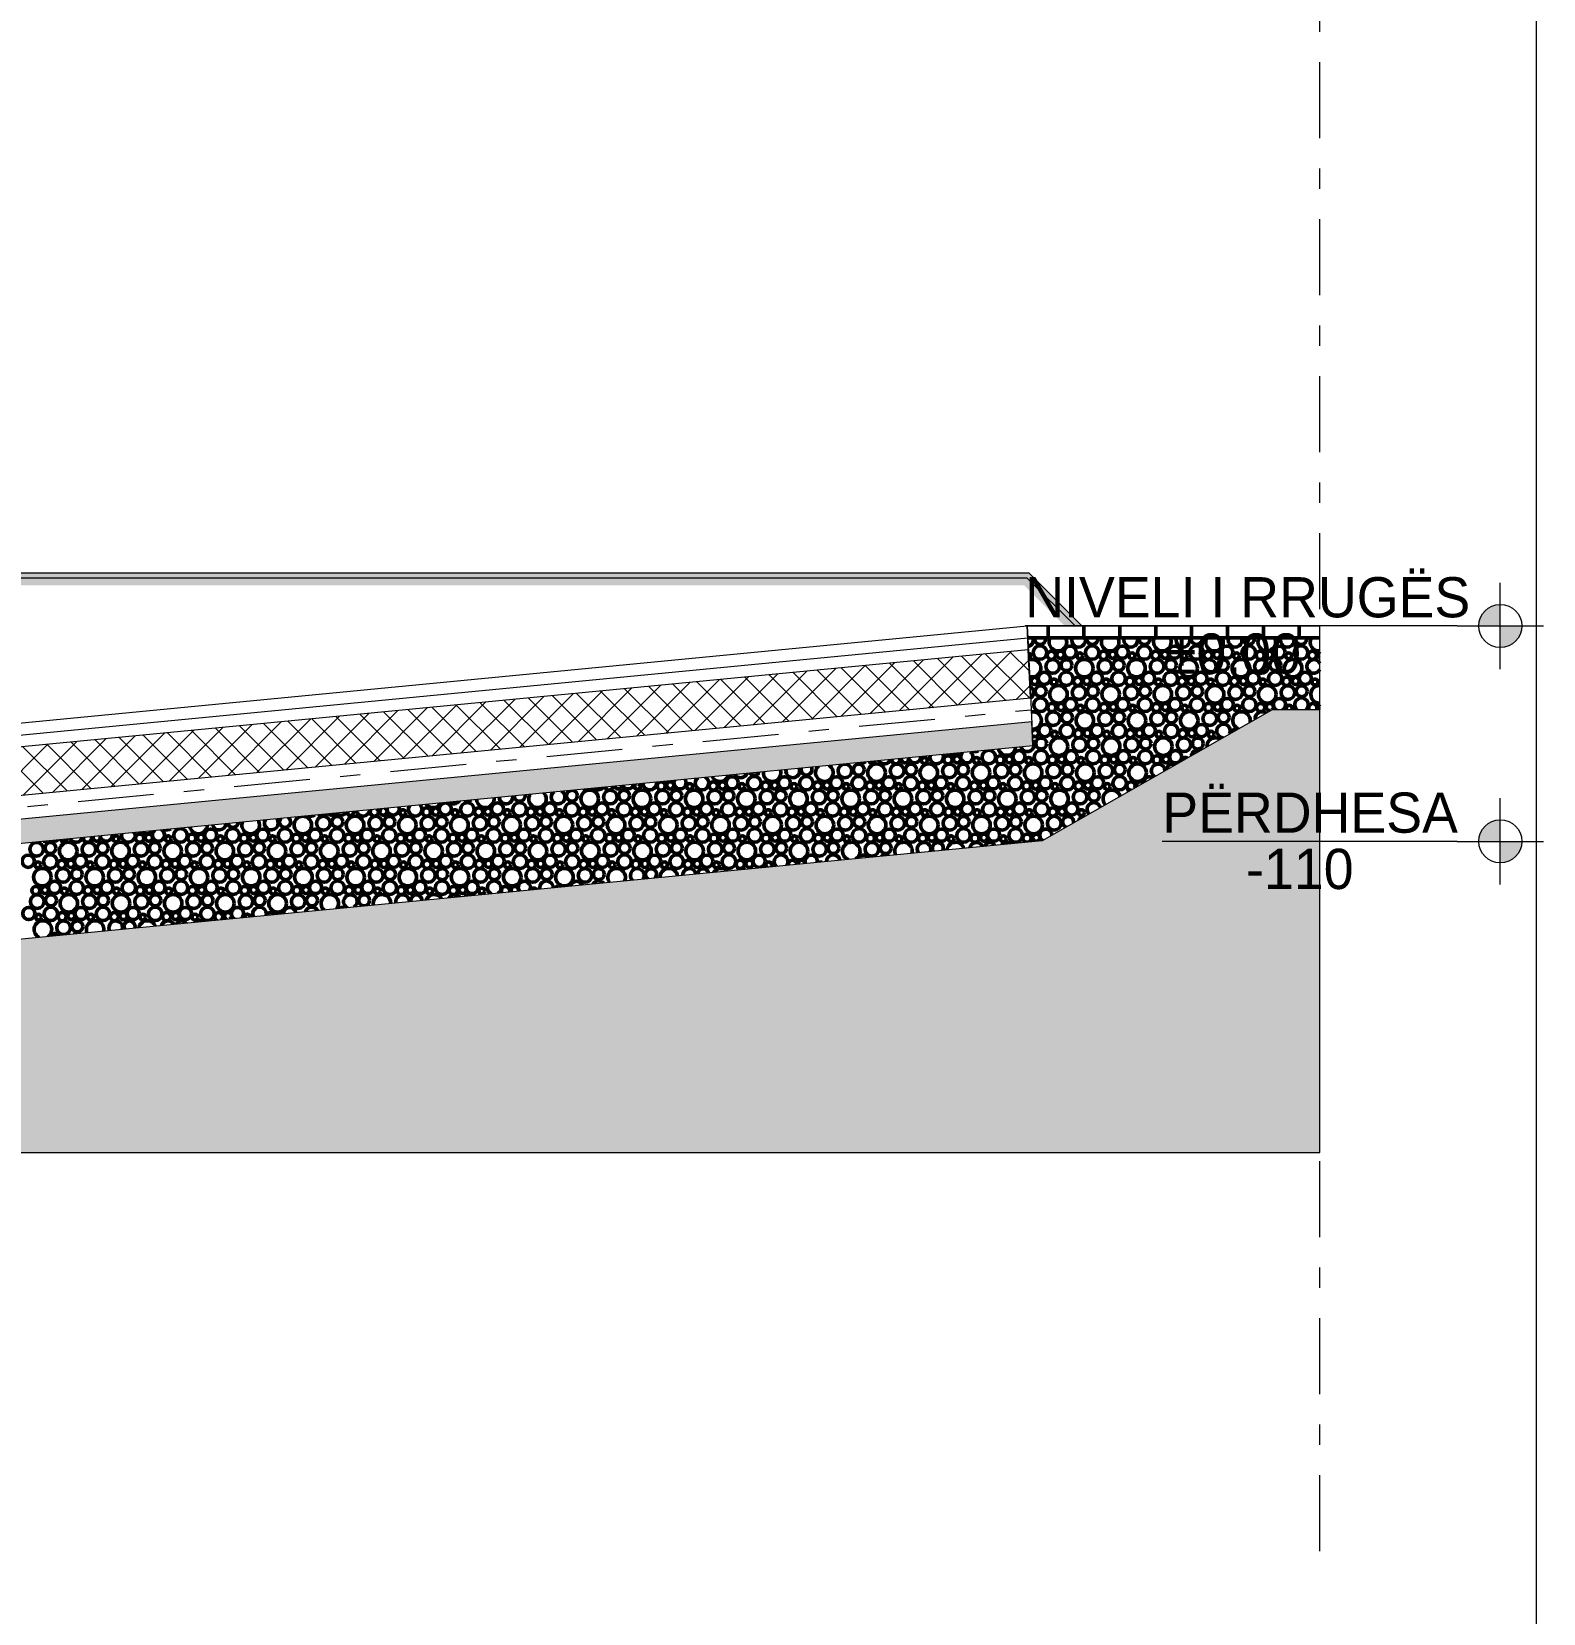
# Model space of a CAD drawing. Header units: millimetres. Extents: x 6658 to 67659, y -16872 to 26261.
# Drawn here: x 54703 to 61023, y -4126 to 2484 of the extents above; entities that cross this region are included whole.
import ezdxf

# ---------------------------------------------------------------- set-up
doc = ezdxf.new("R2010")
doc.units = ezdxf.units.MM
doc.header["$MEASUREMENT"] = 0
doc.linetypes.add('Double Dashed', pattern=[656.166644, 317.49999, -126.999993, 84.666667, -126.999993])
doc.linetypes.add('Wipeout_Contour', pattern=[1000, 0, -1000])
for name, color, linetype, lineweight, true_color in [('02. Tabela Projekti zbatues_Pen_No__61', 7, 'Continuous', 5, 0x6a6a6a), ('A - Prerjet_Pen_No__102', 7, 'Continuous', 50, 0xcccccc), ('A - Prerjet_Pen_No__108', 7, 'Continuous', 5, 0xfd8379), ('A - Prerjet_Pen_No__81', 7, 'Continuous', 5, 0x6a6a6a), ('A - Prerjet_Pen_No__82', 7, 'Continuous', 5, 0xaaaaaa)]:
    doc.layers.add(name, color=color, linetype=linetype, lineweight=lineweight, true_color=true_color)
doc.layers.add('A - Prerjet', color=7, linetype='Continuous')
for name, color, linetype, lineweight in [('A - Prerjet_Pen_No__1', 7, 'Continuous', 5), ('A - Prerjet_Pen_No__101', 252, 'Continuous', 5), ('A - Prerjet_Pen_No__6', 5, 'Continuous', 5)]:
    doc.layers.add(name, color=color, linetype=linetype, lineweight=lineweight)
doc.styles.add('GENERATED_STYLE_2', font='')
doc.styles.get('GENERATED_STYLE_2').set_extended_font_data('Century Gothic')

# ---------------------------------------------------------------- blocks, each defined once
blk = doc.blocks.new('*X2')
at = {"layer": 'A - Prerjet_Pen_No__102', "color": 254, "linetype": 'Continuous', "lineweight": 50, "true_color": 0xcccccc}
for centre, radius in [((58918.2, -111), 28.4), ((58965.7, -122.5), 17.2), ((59003.9, -120.3), 15), ((59044.4, -109.7), 25.5), ((59084.8, -125), 12.4), ((59136.5, -111), 28.4), ((59183.9, -122.5), 17.2), ((59222.2, -120.3), 15), ((59262.6, -109.7), 25.5), ((59303, -125), 12.4), ((59354.7, -111), 28.4), ((59402.1, -122.5), 17.2), ((59440.4, -120.3), 15), ((59480.8, -109.7), 25.5), ((59521.2, -125), 12.4), ((59572.9, -111), 28.4), ((59620.3, -122.5), 17.2), ((59658.6, -120.3), 15), ((59699, -109.7), 25.5), ((59739.5, -125), 12.4), ((59791.1, -111), 28.4), ((59838.6, -122.5), 17.2), ((59876.8, -120.3), 15), ((59917.3, -109.7), 25.5), ((59957.7, -125), 12.4), ((60009.4, -111), 28.4), ((60056.8, -122.5), 17.2), ((58936.4, -218.9), 25.5), ((58971.5, -168.9), 28.6), ((59028.5, -220.2), 28.4), ((59029.1, -163.6), 23), ((59103.5, -176.4), 36.7), ((59154.6, -218.9), 25.5), ((59189.7, -168.9), 28.6), ((59246.7, -220.2), 28.4), ((59247.3, -163.6), 23), ((59321.8, -176.4), 36.7), ((59372.8, -218.9), 25.5), ((59407.9, -168.9), 28.6), ((59464.9, -220.2), 28.4), ((59465.5, -163.6), 23), ((59540, -176.4), 36.7), ((59591, -218.9), 25.5), ((59626.1, -168.9), 28.6), ((59683.1, -220.2), 28.4), ((59683.7, -163.6), 23), ((59758.2, -176.4), 36.7), ((59809.3, -218.9), 25.5), ((59844.3, -168.9), 28.6), ((59901.4, -220.2), 28.4), ((59902, -163.6), 23), ((59976.4, -176.4), 36.7), ((60027.5, -218.9), 25.5), ((58895.9, -229.5), 15), ((58921.1, -272.8), 23), ((58995.5, -285.6), 36.7), ((58976.8, -234.2), 12.4), ((59081.7, -278.1), 28.6), ((59075.9, -231.7), 17.2), ((59114.2, -229.5), 15), ((59139.3, -272.8), 23), ((59213.8, -285.6), 36.7), ((59195, -234.2), 12.4), ((59299.9, -278.1), 28.6), ((59294.1, -231.7), 17.2), ((59332.4, -229.5), 15), ((59357.5, -272.8), 23), ((59432, -285.6), 36.7), ((59413.2, -234.2), 12.4), ((59518.1, -278.1), 28.6), ((59512.3, -231.7), 17.2), ((59550.6, -229.5), 15), ((59575.7, -272.8), 23), ((59650.2, -285.6), 36.7), ((59631.5, -234.2), 12.4), ((59736.3, -278.1), 28.6), ((59730.6, -231.7), 17.2), ((59768.8, -229.5), 15), ((59794, -272.8), 23), ((59868.4, -285.6), 36.7), ((59849.7, -234.2), 12.4), ((59954.6, -278.1), 28.6), ((59948.8, -231.7), 17.2), ((59987.1, -229.5), 15), ((60012.2, -272.8), 23), ((60067.9, -234.2), 12.4), ((58920.5, -329.4), 28.4), ((58967.9, -340.9), 17.2), ((59006.2, -338.7), 15), ((59046.6, -328.1), 25.5), ((59138.7, -329.4), 28.4), ((59186.1, -340.9), 17.2), ((59224.4, -338.7), 15), ((59264.8, -328.1), 25.5), ((59356.9, -329.4), 28.4), ((59404.3, -340.9), 17.2), ((59442.6, -338.7), 15), ((59483, -328.1), 25.5), ((59575.1, -329.4), 28.4), ((59622.6, -340.9), 17.2), ((59660.8, -338.7), 15), ((59701.3, -328.1), 25.5), ((59793.4, -329.4), 28.4), ((59840.8, -340.9), 17.2), ((58973.7, -387.3), 28.6), ((59031.3, -382), 23), ((59105.8, -394.8), 36.7), ((59087, -343.4), 12.4), ((59191.9, -387.3), 28.6), ((59249.5, -382), 23), ((59324, -394.8), 36.7), ((59305.2, -343.4), 12.4), ((59410.1, -387.3), 28.6), ((59467.7, -382), 23), ((59542.2, -394.8), 36.7), ((59523.5, -343.4), 12.4), ((59628.3, -387.3), 28.6), ((59686, -382), 23), ((59741.7, -343.4), 12.4), ((58938.6, -437.3), 25.5), ((58979, -452.6), 12.4), ((59030.7, -438.6), 28.4), ((59078.1, -450.1), 17.2), ((59116.4, -447.9), 15), ((59156.8, -437.3), 25.5), ((59197.2, -452.6), 12.4), ((59248.9, -438.6), 28.4), ((59296.3, -450.1), 17.2), ((59334.6, -447.9), 15), ((59375, -437.3), 25.5), ((59415.5, -452.6), 12.4), ((59467.1, -438.6), 28.4), ((59514.6, -450.1), 17.2), ((59552.8, -447.9), 15), ((59593.3, -437.3), 25.5), ((59633.7, -452.6), 12.4), ((58704.5, -547.8), 28.4), ((58830.6, -546.5), 25.5), ((58922.7, -547.8), 28.4), ((58923.3, -491.2), 23), ((58997.8, -503.9), 36.7), ((59048.8, -546.5), 25.5), ((59083.9, -496.5), 28.6), ((59140.9, -547.8), 28.4), ((59141.5, -491.2), 23), ((59216, -503.9), 36.7), ((59267, -546.5), 25.5), ((59302.1, -496.5), 28.6), ((59359.1, -547.8), 28.4), ((59359.7, -491.2), 23), ((59434.2, -503.9), 36.7), ((59485.3, -546.5), 25.5), ((59520.3, -496.5), 28.6), ((59578, -491.2), 23), ((58103, -605.7), 28.6), ((58160.6, -600.4), 23), ((58235.1, -613.1), 36.7), ((58321.2, -605.7), 28.6), ((58378.8, -600.4), 23), ((58453.3, -613.1), 36.7), ((58434.6, -561.8), 12.4), ((58539.5, -605.7), 28.6), ((58533.7, -559.3), 17.2), ((58571.9, -557.1), 15), ((58597.1, -600.4), 23), ((58671.5, -613.1), 36.7), ((58652.8, -561.8), 12.4), ((58757.7, -605.7), 28.6), ((58751.9, -559.3), 17.2), ((58790.2, -557.1), 15), ((58815.3, -600.4), 23), ((58889.8, -613.1), 36.7), ((58871, -561.8), 12.4), ((58975.9, -605.7), 28.6), ((58970.1, -559.3), 17.2), ((59008.4, -557.1), 15), ((59033.5, -600.4), 23), ((59108, -613.1), 36.7), ((59089.2, -561.8), 12.4), ((59194.1, -605.7), 28.6), ((59188.3, -559.3), 17.2), ((59226.6, -557.1), 15), ((59251.7, -600.4), 23), ((59326.2, -613.1), 36.7), ((59307.5, -561.8), 12.4), ((59406.6, -559.3), 17.2), ((59444.8, -557.1), 15), ((57334.5, -668.5), 17.2), ((57372.8, -666.3), 15), ((57453.7, -671), 12.4), ((57552.8, -668.5), 17.2), ((57591.1, -666.3), 15), ((57631.5, -655.7), 25.5), ((57671.9, -671), 12.4), ((57723.6, -657), 28.4), ((57771, -668.5), 17.2), ((57809.3, -666.3), 15), ((57849.7, -655.7), 25.5), ((57890.1, -671), 12.4), ((57941.8, -657), 28.4), ((57989.2, -668.5), 17.2), ((58027.5, -666.3), 15), ((58067.9, -655.7), 25.5), ((58108.3, -671), 12.4), ((58160, -657), 28.4), ((58207.4, -668.5), 17.2), ((58245.7, -666.3), 15), ((58286.1, -655.7), 25.5), ((58326.6, -671), 12.4), ((58378.2, -657), 28.4), ((58425.7, -668.5), 17.2), ((58463.9, -666.3), 15), ((58504.4, -655.7), 25.5), ((58544.8, -671), 12.4), ((58596.5, -657), 28.4), ((58643.9, -668.5), 17.2), ((58682.2, -666.3), 15), ((58722.6, -655.7), 25.5), ((58763, -671), 12.4), ((58814.7, -657), 28.4), ((58862.1, -668.5), 17.2), ((58900.4, -666.3), 15), ((58940.8, -655.7), 25.5), ((58981.2, -671), 12.4), ((59032.9, -657), 28.4), ((59080.3, -668.5), 17.2), ((59118.6, -666.3), 15), ((59159, -655.7), 25.5), ((59199.5, -671), 12.4), ((59251.1, -657), 28.4), ((56961.5, -709.6), 23), ((57036, -722.3), 36.7), ((57122.1, -714.9), 28.6), ((57179.7, -709.6), 23), ((57254.2, -722.3), 36.7), ((57340.3, -714.9), 28.6), ((57397.9, -709.6), 23), ((57472.4, -722.3), 36.7), ((57558.6, -714.9), 28.6), ((57616.2, -709.6), 23), ((57690.6, -722.3), 36.7), ((57776.8, -714.9), 28.6), ((57834.4, -709.6), 23), ((57908.9, -722.3), 36.7), ((57995, -714.9), 28.6), ((58052.6, -709.6), 23), ((58127.1, -722.3), 36.7), ((58213.2, -714.9), 28.6), ((58270.8, -709.6), 23), ((58345.3, -722.3), 36.7), ((58431.5, -714.9), 28.6), ((58489.1, -709.6), 23), ((58563.5, -722.3), 36.7), ((58649.7, -714.9), 28.6), ((58707.3, -709.6), 23), ((58781.8, -722.3), 36.7), ((58867.9, -714.9), 28.6), ((58925.5, -709.6), 23), ((59000, -722.3), 36.7), ((59086.1, -714.9), 28.6), ((59143.7, -709.6), 23), ((56254.6, -780.1), 12.4), ((56353.6, -777.7), 17.2), ((56391.9, -775.5), 15), ((56432.4, -764.9), 25.5), ((56472.8, -780.1), 12.4), ((56524.4, -766.2), 28.4), ((56571.9, -777.7), 17.2), ((56610.2, -775.5), 15), ((56650.6, -764.9), 25.5), ((56691, -780.1), 12.4), ((56742.7, -766.2), 28.4), ((56790.1, -777.7), 17.2), ((56828.4, -775.5), 15), ((56868.8, -764.9), 25.5), ((56909.2, -780.1), 12.4), ((56960.9, -766.2), 28.4), ((57008.3, -777.7), 17.2), ((57046.6, -775.5), 15), ((57087, -764.9), 25.5), ((57127.4, -780.1), 12.4), ((57179.1, -766.2), 28.4), ((57226.5, -777.7), 17.2), ((57264.8, -775.5), 15), ((57305.3, -764.9), 25.5), ((57345.7, -780.1), 12.4), ((57397.3, -766.2), 28.4), ((57444.8, -777.7), 17.2), ((57483.1, -775.5), 15), ((57523.5, -764.9), 25.5), ((57563.9, -780.1), 12.4), ((57615.6, -766.2), 28.4), ((57663, -777.7), 17.2), ((57701.3, -775.5), 15), ((57741.7, -764.9), 25.5), ((57782.1, -780.1), 12.4), ((57833.8, -766.2), 28.4), ((57881.2, -777.7), 17.2), ((57919.5, -775.5), 15), ((57959.9, -764.9), 25.5), ((58000.3, -780.1), 12.4), ((58052, -766.2), 28.4), ((58099.4, -777.7), 17.2), ((58137.7, -775.5), 15), ((58178.1, -764.9), 25.5), ((58218.6, -780.1), 12.4), ((58270.2, -766.2), 28.4), ((58317.7, -777.7), 17.2), ((58355.9, -775.5), 15), ((58396.4, -764.9), 25.5), ((58436.8, -780.1), 12.4), ((58488.5, -766.2), 28.4), ((58535.9, -777.7), 17.2), ((58574.2, -775.5), 15), ((58614.6, -764.9), 25.5), ((58655, -780.1), 12.4), ((58706.7, -766.2), 28.4), ((58754.1, -777.7), 17.2), ((58792.4, -775.5), 15), ((58832.8, -764.9), 25.5), ((58873.2, -780.1), 12.4), ((58924.9, -766.2), 28.4), ((58972.3, -777.7), 17.2), ((59010.6, -775.5), 15), ((59051, -764.9), 25.5), ((59091.5, -780.1), 12.4), ((55325.3, -875.4), 28.4), ((55451.5, -874.1), 25.5), ((55543.5, -875.4), 28.4), ((55669.7, -874.1), 25.5), ((55761.8, -875.4), 28.4), ((55836.8, -831.5), 36.7), ((55887.9, -874.1), 25.5), ((55923, -824.1), 28.6), ((55980, -875.4), 28.4), ((55980.6, -818.8), 23), ((56055.1, -831.5), 36.7), ((56106.1, -874.1), 25.5), ((56141.2, -824.1), 28.6), ((56198.2, -875.4), 28.4), ((56198.8, -818.8), 23), ((56273.3, -831.5), 36.7), ((56324.4, -874.1), 25.5), ((56359.4, -824.1), 28.6), ((56416.4, -875.4), 28.4), ((56417, -818.8), 23), ((56491.5, -831.5), 36.7), ((56542.6, -874.1), 25.5), ((56577.7, -824.1), 28.6), ((56634.7, -875.4), 28.4), ((56635.3, -818.8), 23), ((56709.7, -831.5), 36.7), ((56760.8, -874.1), 25.5), ((56795.9, -824.1), 28.6), ((56852.9, -875.4), 28.4), ((56853.5, -818.8), 23), ((56928, -831.5), 36.7), ((56979, -874.1), 25.5), ((57014.1, -824.1), 28.6), ((57071.1, -875.4), 28.4), ((57071.7, -818.8), 23), ((57146.2, -831.5), 36.7), ((57197.3, -874.1), 25.5), ((57232.3, -824.1), 28.6), ((57289.3, -875.4), 28.4), ((57289.9, -818.8), 23), ((57364.4, -831.5), 36.7), ((57415.5, -874.1), 25.5), ((57450.6, -824.1), 28.6), ((57507.6, -875.4), 28.4), ((57508.2, -818.8), 23), ((57582.6, -831.5), 36.7), ((57633.7, -874.1), 25.5), ((57668.8, -824.1), 28.6), ((57725.8, -875.4), 28.4), ((57726.4, -818.8), 23), ((57800.9, -831.5), 36.7), ((57851.9, -874.1), 25.5), ((57887, -824.1), 28.6), ((57944, -875.4), 28.4), ((57944.6, -818.8), 23), ((58019.1, -831.5), 36.7), ((58070.1, -874.1), 25.5), ((58105.2, -824.1), 28.6), ((58162.2, -875.4), 28.4), ((58162.8, -818.8), 23), ((58237.3, -831.5), 36.7), ((58288.4, -874.1), 25.5), ((58323.5, -824.1), 28.6), ((58380.5, -875.4), 28.4), ((58381.1, -818.8), 23), ((58455.5, -831.5), 36.7), ((58506.6, -874.1), 25.5), ((58541.7, -824.1), 28.6), ((58598.7, -875.4), 28.4), ((58599.3, -818.8), 23), ((58673.8, -831.5), 36.7), ((58724.8, -874.1), 25.5), ((58759.9, -824.1), 28.6), ((58816.9, -875.4), 28.4), ((58817.5, -818.8), 23), ((58892, -831.5), 36.7), ((58978.1, -824.1), 28.6), ((54723.9, -933.3), 28.6), ((54781.5, -928), 23), ((54855.9, -940.7), 36.7), ((54942.1, -933.3), 28.6), ((54999.7, -928), 23), ((55074.2, -940.7), 36.7), ((55055.4, -889.3), 12.4), ((55160.3, -933.3), 28.6), ((55154.5, -886.9), 17.2), ((55192.8, -884.7), 15), ((55217.9, -928), 23), ((55292.4, -940.7), 36.7), ((55273.7, -889.3), 12.4), ((55378.5, -933.3), 28.6), ((55372.7, -886.9), 17.2), ((55411, -884.7), 15), ((55436.2, -928), 23), ((55510.6, -940.7), 36.7), ((55491.9, -889.3), 12.4), ((55596.8, -933.3), 28.6), ((55591, -886.9), 17.2), ((55629.3, -884.7), 15), ((55654.4, -928), 23), ((55728.8, -940.7), 36.7), ((55710.1, -889.3), 12.4), ((55815, -933.3), 28.6), ((55809.2, -886.9), 17.2), ((55847.5, -884.7), 15), ((55872.6, -928), 23), ((55947.1, -940.7), 36.7), ((55928.3, -889.3), 12.4), ((56033.2, -933.3), 28.6), ((56027.4, -886.9), 17.2), ((56065.7, -884.7), 15), ((56090.8, -928), 23), ((56165.3, -940.7), 36.7), ((56146.6, -889.3), 12.4), ((56251.4, -933.3), 28.6), ((56245.6, -886.9), 17.2), ((56283.9, -884.7), 15), ((56309, -928), 23), ((56383.5, -940.7), 36.7), ((56364.8, -889.3), 12.4), ((56469.7, -933.3), 28.6), ((56463.9, -886.9), 17.2), ((56502.2, -884.7), 15), ((56527.3, -928), 23), ((56601.7, -940.7), 36.7), ((56583, -889.3), 12.4), ((56687.9, -933.3), 28.6), ((56682.1, -886.9), 17.2), ((56720.4, -884.7), 15), ((56745.5, -928), 23), ((56820, -940.7), 36.7), ((56801.2, -889.3), 12.4), ((56906.1, -933.3), 28.6), ((56900.3, -886.9), 17.2), ((56938.6, -884.7), 15), ((56963.7, -928), 23), ((57038.2, -940.7), 36.7), ((57019.4, -889.3), 12.4), ((57124.3, -933.3), 28.6), ((57118.5, -886.9), 17.2), ((57156.8, -884.7), 15), ((57181.9, -928), 23), ((57256.4, -940.7), 36.7), ((57237.7, -889.3), 12.4), ((57342.6, -933.3), 28.6), ((57336.8, -886.9), 17.2), ((57375.1, -884.7), 15), ((57400.2, -928), 23), ((57474.6, -940.7), 36.7), ((57455.9, -889.3), 12.4), ((57560.8, -933.3), 28.6), ((57555, -886.9), 17.2), ((57593.3, -884.7), 15), ((57618.4, -928), 23), ((57692.9, -940.7), 36.7), ((57674.1, -889.3), 12.4), ((57779, -933.3), 28.6), ((57773.2, -886.9), 17.2), ((57811.5, -884.7), 15), ((57836.6, -928), 23), ((57911.1, -940.7), 36.7), ((57892.3, -889.3), 12.4), ((57997.2, -933.3), 28.6), ((57991.4, -886.9), 17.2), ((58029.7, -884.7), 15), ((58054.8, -928), 23), ((58110.6, -889.3), 12.4), ((58215.5, -933.3), 28.6), ((58209.7, -886.9), 17.2), ((58247.9, -884.7), 15), ((58273.1, -928), 23), ((58328.8, -889.3), 12.4), ((58427.9, -886.9), 17.2), ((58466.2, -884.7), 15), ((58547, -889.3), 12.4), ((58646.1, -886.9), 17.2), ((58684.4, -884.7), 15), ((58765.2, -889.3), 12.4), ((58864.3, -886.9), 17.2), ((58902.6, -884.7), 15), ((54688.8, -983.3), 25.5), ((54729.2, -998.5), 12.4), ((54780.9, -984.6), 28.4), ((54828.3, -996.1), 17.2), ((54866.6, -993.9), 15), ((54907, -983.3), 25.5), ((54947.4, -998.5), 12.4), ((54999.1, -984.6), 28.4), ((55046.5, -996.1), 17.2), ((55084.8, -993.9), 15), ((55125.2, -983.3), 25.5), ((55165.7, -998.5), 12.4), ((55217.3, -984.6), 28.4), ((55264.7, -996.1), 17.2), ((55303, -993.9), 15), ((55343.5, -983.3), 25.5), ((55383.9, -998.5), 12.4), ((55435.5, -984.6), 28.4), ((55483, -996.1), 17.2), ((55521.3, -993.9), 15), ((55561.7, -983.3), 25.5), ((55602.1, -998.5), 12.4), ((55653.8, -984.6), 28.4), ((55701.2, -996.1), 17.2), ((55739.5, -993.9), 15), ((55779.9, -983.3), 25.5), ((55820.3, -998.5), 12.4), ((55872, -984.6), 28.4), ((55919.4, -996.1), 17.2), ((55957.7, -993.9), 15), ((55998.1, -983.3), 25.5), ((56038.6, -998.5), 12.4), ((56090.2, -984.6), 28.4), ((56137.6, -996.1), 17.2), ((56175.9, -993.9), 15), ((56216.4, -983.3), 25.5), ((56256.8, -998.5), 12.4), ((56308.4, -984.6), 28.4), ((56355.9, -996.1), 17.2), ((56394.2, -993.9), 15), ((56434.6, -983.3), 25.5), ((56475, -998.5), 12.4), ((56526.7, -984.6), 28.4), ((56574.1, -996.1), 17.2), ((56612.4, -993.9), 15), ((56652.8, -983.3), 25.5), ((56693.2, -998.5), 12.4), ((56744.9, -984.6), 28.4), ((56792.3, -996.1), 17.2), ((56830.6, -993.9), 15), ((56871, -983.3), 25.5), ((56911.4, -998.5), 12.4), ((56963.1, -984.6), 28.4), ((57010.5, -996.1), 17.2), ((57048.8, -993.9), 15), ((57089.3, -983.3), 25.5), ((57129.7, -998.5), 12.4), ((57181.3, -984.6), 28.4), ((57228.8, -996.1), 17.2), ((57267.1, -993.9), 15), ((57307.5, -983.3), 25.5), ((57347.9, -998.5), 12.4), ((57399.6, -984.6), 28.4), ((57447, -996.1), 17.2), ((57485.3, -993.9), 15), ((57525.7, -983.3), 25.5), ((57566.1, -998.5), 12.4), ((57617.8, -984.6), 28.4), ((57665.2, -996.1), 17.2), ((57703.5, -993.9), 15), ((57743.9, -983.3), 25.5), ((54747.9, -1049.9), 36.7), ((54834.1, -1042.5), 28.6), ((54891.7, -1037.2), 23), ((54966.2, -1049.9), 36.7), ((55052.3, -1042.5), 28.6), ((55109.9, -1037.2), 23), ((55184.4, -1049.9), 36.7), ((55270.5, -1042.5), 28.6), ((55328.2, -1037.2), 23), ((55402.6, -1049.9), 36.7), ((55488.8, -1042.5), 28.6), ((55546.4, -1037.2), 23), ((55620.8, -1049.9), 36.7), ((55707, -1042.5), 28.6), ((55764.6, -1037.2), 23), ((55839.1, -1049.9), 36.7), ((55925.2, -1042.5), 28.6), ((55982.8, -1037.2), 23), ((56057.3, -1049.9), 36.7), ((56143.4, -1042.5), 28.6), ((56201, -1037.2), 23), ((56275.5, -1049.9), 36.7), ((56361.7, -1042.5), 28.6), ((56419.3, -1037.2), 23), ((56493.7, -1049.9), 36.7), ((56579.9, -1042.5), 28.6), ((56637.5, -1037.2), 23), ((56712, -1049.9), 36.7), ((56798.1, -1042.5), 28.6), ((56855.7, -1037.2), 23), ((56930.2, -1049.9), 36.7), ((57016.3, -1042.5), 28.6), ((57073.9, -1037.2), 23), ((54726.1, -1151.7), 28.6), ((54720.3, -1105.3), 17.2), ((54758.6, -1103.1), 15), ((54783.7, -1146.4), 23), ((54799, -1092.5), 25.5), ((54858.2, -1159.1), 36.7), ((54839.4, -1107.7), 12.4), ((54891.1, -1093.8), 28.4), ((54944.3, -1151.7), 28.6), ((54938.5, -1105.3), 17.2), ((54976.8, -1103.1), 15), ((55001.9, -1146.4), 23), ((55017.2, -1092.5), 25.5), ((55076.4, -1159.1), 36.7), ((55057.7, -1107.7), 12.4), ((55109.3, -1093.8), 28.4), ((55162.5, -1151.7), 28.6), ((55156.7, -1105.3), 17.2), ((55195, -1103.1), 15), ((55220.2, -1146.4), 23), ((55235.5, -1092.5), 25.5), ((55294.6, -1159.1), 36.7), ((55275.9, -1107.7), 12.4), ((55327.5, -1093.8), 28.4), ((55380.8, -1151.7), 28.6), ((55375, -1105.3), 17.2), ((55413.3, -1103.1), 15), ((55438.4, -1146.4), 23), ((55453.7, -1092.5), 25.5), ((55512.8, -1159.1), 36.7), ((55494.1, -1107.7), 12.4), ((55545.8, -1093.8), 28.4), ((55599, -1151.7), 28.6), ((55593.2, -1105.3), 17.2), ((55631.5, -1103.1), 15), ((55656.6, -1146.4), 23), ((55671.9, -1092.5), 25.5), ((55731.1, -1159.1), 36.7), ((55712.3, -1107.7), 12.4), ((55764, -1093.8), 28.4), ((55817.2, -1151.7), 28.6), ((55811.4, -1105.3), 17.2), ((55849.7, -1103.1), 15), ((55874.8, -1146.4), 23), ((55890.1, -1092.5), 25.5), ((55930.6, -1107.7), 12.4), ((55982.2, -1093.8), 28.4), ((56029.6, -1105.3), 17.2), ((56067.9, -1103.1), 15), ((56093, -1146.4), 23), ((56108.4, -1092.5), 25.5), ((56148.8, -1107.7), 12.4), ((56200.4, -1093.8), 28.4), ((56247.9, -1105.3), 17.2), ((56286.2, -1103.1), 15), ((56326.6, -1092.5), 25.5), ((56367, -1107.7), 12.4), ((56418.7, -1093.8), 28.4), ((56466.1, -1105.3), 17.2), ((56504.4, -1103.1), 15), ((56544.8, -1092.5), 25.5), ((56585.2, -1107.7), 12.4), ((54691, -1201.7), 25.5), ((54783.1, -1203), 28.4), ((54909.2, -1201.7), 25.5), ((55001.3, -1203), 28.4), ((55127.5, -1201.7), 25.5), ((55219.5, -1203), 28.4), ((55345.7, -1201.7), 25.5), ((55437.8, -1203), 28.4), ((54731.4, -1216.9), 12.4), ((54836.3, -1260.9), 28.6), ((54830.5, -1214.5), 17.2), ((54868.8, -1212.3), 15), ((54893.9, -1255.6), 23), ((54949.7, -1216.9), 12.4), ((55048.7, -1214.5), 17.2), ((55087, -1212.3), 15), ((55167.9, -1216.9), 12.4), ((55267, -1214.5), 17.2), ((55305.3, -1212.3), 15), ((55386.1, -1216.9), 12.4)]:
    blk.add_circle(centre, radius, dxfattribs=at)
for centre, radius, start, end in [((58861.2, -59.7), 28.6, 285.56046, 19.77197), ((58918.8, -54.4), 23, 168.99842, 11.00158), ((58993.3, -67.2), 36.7, 152.15074, 27.84926), ((59079.5, -59.7), 28.6, 160.22803, 19.77197), ((59137.1, -54.4), 23, 168.99842, 11.00158), ((59211.5, -67.2), 36.7, 152.15074, 27.84926), ((59297.7, -59.7), 28.6, 160.22803, 19.77197), ((59355.3, -54.4), 23, 168.99842, 11.00158), ((59429.8, -67.2), 36.7, 152.15074, 27.84926), ((59515.9, -59.7), 28.6, 160.22803, 19.77197), ((59573.5, -54.4), 23, 168.99842, 11.00158), ((59648, -67.2), 36.7, 152.15074, 27.84926), ((59734.1, -59.7), 28.6, 160.22803, 19.77197), ((59791.7, -54.4), 23, 168.99842, 11.00158), ((59866.2, -67.2), 36.7, 152.15074, 27.84926), ((59952.3, -59.7), 28.6, 160.22803, 19.77197), ((60010, -54.4), 23, 168.99842, 11.00158), ((60084.4, -67.2), 36.7, 152.15074, 276.16554), ((58866.6, -125), 12.4, 292.24079, 73.26259), ((60095.1, -120.3), 15, 116.41735, 243.58265), ((58885.3, -176.4), 36.7, 253.49803, 112.00535), ((60062.6, -168.9), 28.6, 25.63694, 334.36306), ((58863.5, -278.1), 28.6, 303.43968, 62.0637), ((60086.7, -285.6), 36.7, 87.31574, 272.68426), ((59879.1, -338.7), 15, 311.55489, 282.73141), ((59919.5, -328.1), 25.5, 300.94974, 239.05026), ((60011.6, -329.4), 28.4, 313.48497, 226.51503), ((60059, -340.9), 17.2, 327.83997, 212.16003), ((60097.3, -338.7), 15, 126.35419, 228.44511), ((58887.5, -394.8), 36.7, 266.73716, 98.76622), ((59760.4, -394.8), 36.7, 347.8427, 251.54421), ((59846.6, -387.3), 28.6, 53.75921, 185.6277), ((59959.9, -343.4), 12.4, 327.62331, 212.37669), ((58898.2, -447.9), 15, 220.34496, 145.15842), ((59685.4, -438.6), 28.4, 333.4474, 265.93951), ((59732.8, -450.1), 17.2, 64.73135, 174.65556), ((58612.4, -546.5), 25.5, 134.72008, 56.28668), ((58647.5, -496.5), 28.6, 254.10811, 296.89865), ((58779.5, -503.9), 36.7, 195.76598, 355.24078), ((58865.7, -496.5), 28.6, 197.03546, 39.71436), ((59577.4, -547.8), 28.4, 68.42361, 170.9633), ((59652.4, -503.9), 36.7, 57.0117, 182.37521), ((57884.8, -605.7), 28.6, 167.38897, 23.61779), ((57942.4, -600.4), 23, 162.05089, 28.95587), ((58016.9, -613.1), 36.7, 133.33741, 57.66935), ((58097.2, -559.3), 17.2, 266.04937, 284.95739), ((58175.9, -546.5), 25.5, 245.35406, 305.6527), ((58216.3, -561.8), 12.4, 199.58248, 351.42427), ((58268, -547.8), 28.4, 210.40274, 340.60402), ((58315.4, -559.3), 17.2, 171.98857, 19.01819), ((58353.7, -557.1), 15, 163.79894, 27.20782), ((58394.1, -546.5), 25.5, 188.08139, 2.92537), ((58486.2, -547.8), 28.4, 167.06531, 23.94145), ((58561.3, -503.9), 36.7, 233.92037, 317.08639), ((59412.3, -605.7), 28.6, 1.08082, 238.30609), ((59470, -600.4), 23, 56.11217, 183.27474), ((59525.7, -561.8), 12.4, 49.91519, 189.47172), ((57195, -655.7), 25.5, 202.48156, 348.5252), ((57235.4, -671), 12.4, 116.21538, 74.79138), ((57287.1, -657), 28.4, 180.10426, 10.9025), ((57362.2, -613.1), 36.7, 252.38773, 298.61903), ((57413.3, -655.7), 25.5, 153.65102, 37.35574), ((57505.3, -657), 28.4, 129.26074, 61.74602), ((57580.4, -613.1), 36.7, 205.98331, 345.02345), ((57666.6, -605.7), 28.6, 210.354, 340.65276), ((57724.2, -600.4), 23, 216.26259, 334.74417), ((57798.6, -613.1), 36.7, 172.79694, 18.20981), ((59298.6, -668.5), 17.2, 324.805, 274.58191), ((59336.8, -666.3), 15, 35.76201, 203.6249), ((59377.3, -655.7), 25.5, 58.68371, 180.7032), ((56525, -709.6), 23, 237.26886, 313.7379), ((56599.5, -722.3), 36.7, 182.73856, 8.2682), ((56685.7, -714.9), 28.6, 180.30651, 10.70025), ((56743.3, -709.6), 23, 178.38409, 12.62267), ((56817.7, -722.3), 36.7, 147.32794, 43.67882), ((56903.9, -714.9), 28.6, 130.24327, 60.76349), ((57017.2, -671), 12.4, 234.23608, 316.77068), ((57068.9, -657), 28.4, 225.53514, 325.47162), ((57116.3, -668.5), 17.2, 193.20324, 357.80352), ((57154.6, -666.3), 15, 188.33504, 2.67172), ((59218.2, -722.3), 36.7, 16.2732, 223.11371), ((59304.3, -714.9), 28.6, 104.72617, 134.66074), ((55869.8, -766.2), 28.4, 245.43162, 305.57514), ((55917.2, -777.7), 17.2, 215.61356, 335.3932), ((55955.5, -775.5), 15, 213.44827, 337.55849), ((55995.9, -764.9), 25.5, 218.12138, 332.88537), ((56036.3, -780.1), 12.4, 160.22665, 30.78011), ((56088, -766.2), 28.4, 192.8628, 358.14395), ((56135.4, -777.7), 17.2, 139.57671, 51.43005), ((56173.7, -775.5), 15, 118.20568, 72.80108), ((56214.1, -764.9), 25.5, 169.20113, 21.80562), ((56306.2, -766.2), 28.4, 147.97084, 43.03592), ((56381.3, -722.3), 36.7, 216.94292, 334.06383), ((56467.4, -714.9), 28.6, 225.3393, 325.66746), ((59143.1, -766.2), 28.4, 14.12095, 225.26596), ((55182.2, -831.5), 36.7, 229.39671, 321.61005), ((55233.2, -874.1), 25.5, 126.91818, 64.08858), ((55268.3, -824.1), 28.6, 244.92438, 306.08238), ((55400.4, -831.5), 36.7, 192.59654, 358.41022), ((55486.5, -824.1), 28.6, 192.95906, 358.0477), ((55544.2, -818.8), 23, 194.13711, 356.86965), ((55618.6, -831.5), 36.7, 158.9935, 32.01326), ((55704.8, -824.1), 28.6, 148.53242, 42.47434), ((55762.4, -818.8), 23, 136.10065, 54.90611), ((58943, -874.1), 25.5, 359.06849, 240.31842), ((59035.7, -818.8), 23, 348.55338, 250.83353), ((59110.2, -831.5), 36.7, 93.078, 146.30891), ((54718.1, -886.9), 17.2, 245.886, 305.12076), ((54756.4, -884.7), 15, 248.10674, 302.90002), ((54796.8, -874.1), 25.5, 237.32252, 313.68424), ((54837.2, -889.3), 12.4, 190.17178, 0.83498), ((54888.9, -875.4), 28.4, 206.0078, 344.99896), ((54936.3, -886.9), 17.2, 164.96899, 26.03777), ((54974.6, -884.7), 15, 155.28467, 35.72209), ((55015, -874.1), 25.5, 183.5735, 7.43326), ((55107.1, -875.4), 28.4, 162.73384, 28.27292), ((58129.3, -940.7), 36.7, 297.20157, 253.80519), ((58347.5, -940.7), 36.7, 344.4456, 206.56116), ((58433.7, -933.3), 28.6, 339.88636, 211.1204), ((58491.3, -928), 23, 333.7354, 217.27136), ((58565.8, -940.7), 36.7, 17.65655, 173.35021), ((58651.9, -933.3), 28.6, 22.88986, 168.1169), ((58709.5, -928), 23, 28.01922, 162.98753), ((58784, -940.7), 36.7, 56.79701, 134.20975), ((57784.3, -998.5), 12.4, 314.28323, 236.72353), ((57836, -984.6), 28.4, 324.55237, 226.45439), ((57883.4, -996.1), 17.2, 356.63443, 194.37233), ((57921.7, -993.9), 15, 1.35021, 189.65655), ((57962.1, -983.3), 25.5, 347.71074, 203.29602), ((58002.6, -998.5), 12.4, 70.65901, 120.34775), ((58054.2, -984.6), 28.4, 10.20069, 180.80607), ((58180.4, -983.3), 25.5, 36.44516, 154.5616), ((58272.5, -984.6), 28.4, 60.50786, 130.4989), ((57148.4, -1049.9), 36.7, 333.4284, 217.57836), ((57234.6, -1042.5), 28.6, 324.75858, 226.24818), ((57292.2, -1037.2), 23, 312.32228, 238.68448), ((57366.6, -1049.9), 36.7, 7.72738, 183.27937), ((57452.8, -1042.5), 28.6, 10.00449, 181.00227), ((57510.4, -1037.2), 23, 11.75448, 179.25228), ((57584.9, -1049.9), 36.7, 42.99472, 148.01204), ((57671, -1042.5), 28.6, 59.56491, 131.44185), ((55949.3, -1159.1), 36.7, 320.85549, 230.15127), ((56035.4, -1151.7), 28.6, 304.69089, 246.31586), ((56167.5, -1159.1), 36.7, 357.86543, 193.14133), ((56253.7, -1151.7), 28.6, 357.34795, 193.65881), ((56311.3, -1146.4), 23, 355.99645, 195.01031), ((56385.7, -1159.1), 36.7, 31.41105, 159.59571), ((56471.9, -1151.7), 28.6, 41.61147, 149.39529), ((56529.5, -1146.4), 23, 53.59833, 137.40843), ((56636.9, -1093.8), 28.4, 304.14921, 246.85755), ((56684.3, -1105.3), 17.2, 334.04658, 216.96018), ((56722.6, -1103.1), 15, 336.05472, 214.95204), ((56763, -1092.5), 25.5, 331.95774, 219.04902), ((56803.4, -1107.7), 12.4, 29.02362, 161.98314), ((56855.1, -1093.8), 28.4, 357.43848, 193.56828), ((56902.5, -1105.3), 17.2, 49.79087, 141.21589), ((56940.8, -1103.1), 15, 69.59595, 121.41081), ((56981.3, -1092.5), 25.5, 20.99746, 170.0093), ((57073.3, -1093.8), 28.4, 42.15947, 148.84729), ((55563.9, -1201.7), 25.5, 312.40869, 238.59807), ((55656, -1203), 28.4, 344.25074, 206.75602), ((55782.1, -1201.7), 25.5, 6.65572, 184.35104), ((55874.2, -1203), 28.4, 27.51683, 163.48993), ((56000.4, -1201.7), 25.5, 62.62773, 128.37903), ((54750.2, -1268.3), 36.7, 304.52139, 246.48537), ((54968.4, -1268.3), 36.7, 347.76734, 203.23942), ((55054.5, -1260.9), 28.6, 344.26824, 206.73852), ((55112.2, -1255.6), 23, 339.44926, 211.5575), ((55186.6, -1268.3), 36.7, 20.88238, 170.12438), ((55272.8, -1260.9), 28.6, 27.15568, 163.85108), ((55330.4, -1255.6), 23, 33.55065, 157.45611), ((55404.8, -1268.3), 36.7, 62.12316, 128.8836), ((55485.2, -1214.5), 17.2, 302.68836, 248.3184), ((55523.5, -1212.3), 15, 299.87838, 251.12838), ((55604.3, -1216.9), 12.4, 359.22805, 191.77871), ((55703.4, -1214.5), 17.2, 24.80726, 166.19949), ((55741.7, -1212.3), 15, 34.20712, 156.79964), ((54801.2, -1310.9), 25.5, 41.86095, 149.14581), ((54893.3, -1312.2), 28.4, 68.36946, 122.6373)]:
    blk.add_arc(centre, radius, start, end, dxfattribs=at)
blk = doc.blocks.new('Fill_1', base_point=(0, 0))
at = {"layer": 'A - Prerjet_Pen_No__82', "color": 253, "linetype": 'Continuous', "lineweight": 5, "true_color": 0xaaaaaa, "flags": 128}
blk.add_lwpolyline([(10929.6, -1300), (11129.6, -1900), (48529, -1900), (58927.1, -898.2), (59888.4, -350), (60088.4, -350), (60088.4, -50), (58867.1, -50), (58888.7, -500), (50114, -1345.4), (49964.7, -1500), (11739.7, -1500), (11739.7, -1300)], close=True, dxfattribs=at)
at = {"layer": 'A - Prerjet_Pen_No__102', "color": 254, "linetype": 'Continuous', "lineweight": 50, "true_color": 0xcccccc}
blk.add_blockref('*X2', (0, 0), dxfattribs=at)
blk = doc.blocks.new('Dimension_3', base_point=(60842.7, 0))
at = {"layer": 'A - Prerjet_Pen_No__108', "linetype": 'Continuous', "lineweight": 5, "true_color": 0xfd8379}
for points in [[(60842.7, 0), (60842.7, 90), (60808.2, 83.1), (60779, 63.6), (60759.5, 34.4), (60752.7, 0)], [(60842.7, 0), (60842.7, -90), (60877.1, -83.1), (60906.3, -63.6), (60925.8, -34.4), (60932.7, 0)]]:
    blk.add_hatch(color=11, dxfattribs=at).paths.add_polyline_path(points)
at = {"layer": 'A - Prerjet_Pen_No__108', "color": 11, "linetype": 'Continuous', "lineweight": 5, "true_color": 0xfd8379}
for p, q in [((60842.7, -180), (60842.7, 180)), ((60662.7, 0), (58856.7, 0)), ((60662.7, 0), (61022.7, 0))]:
    blk.add_line(p, q, dxfattribs=at)
blk.add_circle((60842.7, 0), 90, dxfattribs=at)
at = {"layer": 'A - Prerjet_Pen_No__108', "color": 11, "lineweight": 5, "true_color": 0xfd8379, "char_height": 168, "attachment_point": 7, "style": 'GENERATED_STYLE_2'}
for s, insert in [('\\A1;{\\pql;\\fCentury Gothic|b0|i0|c0|p34;NIVELI I RRUGËS}', (58856.7, 33.6)), ('\\A1;{\\pql;\\fCentury Gothic|b0|i0|c0|p34;±0.00}', (59448.8, -201.6))]:
    blk.add_mtext(s, dxfattribs=dict(at, insert=insert))
blk = doc.blocks.new('Dimension_4', base_point=(60842.7, -900))
at = {"layer": 'A - Prerjet_Pen_No__101', "linetype": 'Continuous', "lineweight": 5}
for points in [[(60842.7, -900), (60842.7, -810), (60808.2, -816.9), (60779, -836.4), (60759.5, -865.6), (60752.7, -900)], [(60842.7, -900), (60842.7, -990), (60877.1, -983.1), (60906.3, -963.6), (60925.8, -934.4), (60932.7, -900)]]:
    blk.add_hatch(color=252, dxfattribs=at).paths.add_polyline_path(points)
at = {"layer": 'A - Prerjet_Pen_No__101', "color": 252, "linetype": 'Continuous', "lineweight": 5}
for p, q in [((60842.7, -1080), (60842.7, -720)), ((60662.7, -900), (59429.5, -900)), ((60662.7, -900), (61022.7, -900))]:
    blk.add_line(p, q, dxfattribs=at)
blk.add_circle((60842.7, -900), 90, dxfattribs=at)
at = {"layer": 'A - Prerjet_Pen_No__101', "color": 252, "lineweight": 5, "char_height": 168, "attachment_point": 7, "style": 'GENERATED_STYLE_2'}
for s, insert in [('\\A1;{\\pql;\\fCentury Gothic|b0|i0|c0|p34;PËRDHESA}', (59429.5, -866.4)), ('\\A1;{\\pql;\\fCentury Gothic|b0|i0|c0|p34;-110}', (59779.7, -1101.6))]:
    blk.add_mtext(s, dxfattribs=dict(at, insert=insert))

msp = doc.modelspace()

# ---------------------------------------------------------------- linework, layer by layer
at = {"layer": '02. Tabela Projekti zbatues_Pen_No__61', "color": 251, "linetype": 'Continuous', "lineweight": 5, "true_color": 0x6a6a6a}
msp.add_lwpolyline([(60994.1, -8621), (60994.1, 25747.1)], dxfattribs=at)

# ---------------------------------------------------------------- block references
at = {"layer": 'A - Prerjet_Pen_No__102', "color": 254, "linetype": 'Continuous', "lineweight": 50, "true_color": 0xcccccc}
msp.add_blockref('Fill_1', (0, 0), dxfattribs=at)

# ---------------------------------------------------------------- next in the draw order: wipeouts: each hides what was drawn before it
at = {"color": 254, "linetype": 'Wipeout_Contour', "lineweight": 0, "ltscale": 296876.288783}
msp.add_wipeout([(58864.7, 0), (58867.1, -50), (58967.2, -50), (60088.4, -50), (60088.4, 0)], dxfattribs=at).dxf.layer = 'A - Prerjet'
at = {"color": 254, "linetype": 'Wipeout_Contour', "lineweight": 0, "ltscale": 331665.779051}
msp.add_wipeout([(10729.6, -2200), (60088.4, -2200), (60088.4, -350), (59888.4, -350), (58927.1, -898.2), (48529, -1900), (11129.6, -1900), (10929.6, -1300), (10729.6, -1300)], dxfattribs=at).dxf.layer = 'A - Prerjet'

# ---------------------------------------------------------------- next in the draw order: hatches: boundary and pattern name
at = {"layer": 'A - Prerjet_Pen_No__102', "linetype": 'Continuous', "lineweight": 50, "true_color": 0xcccccc}
h = msp.add_hatch(dxfattribs=at)
h.set_pattern_fill('Grid_15x15', color=254, style=0, pattern_type=2)
h.set_pattern_definition([(0, (65401.9, -50), (0, 150), []), (90, (65401.9, -50), (-150, 0), [])])
h.paths.add_polyline_path([(58864.7, 0), (58867.1, -50), (58967.2, -50), (60088.4, -50), (60088.4, 0)])
h = msp.add_hatch(dxfattribs=at)
h.set_pattern_fill('Earth', color=254, style=0, pattern_type=2)
h.set_pattern_definition([(45, (0, 0), (-165.463, 165.463), []), (45, (-55.15, 55.15), (-330.926, 330.926), []), (45, (-110.3, 110.3), (-330.926, 330.926), []), (135, (-165.46, 165.46), (55.15433, 55.15433), [234, -234])])
h.paths.add_polyline_path([(10729.6, -2200), (60088.4, -2200), (60088.4, -350), (59888.4, -350), (58927.1, -898.2), (48529, -1900), (11129.6, -1900), (10929.6, -1300), (10729.6, -1300)])
at = {"layer": 'A - Prerjet_Pen_No__81', "linetype": 'Continuous', "lineweight": 0, "true_color": 0xd9d9d9}
msp.add_hatch(color=254, dxfattribs=at).paths.add_polyline_path([(49384.7, 220), (49384.7, 200), (58864.7, 200), (59064.7, 0), (59093, 0), (58873, 220)])
at = {"layer": 'A - Prerjet_Pen_No__82', "linetype": 'Continuous', "lineweight": 0, "true_color": 0x2a2a2a}
msp.add_hatch(color=250, dxfattribs=at).paths.add_polyline_path([(49164.7, 200), (49164.7, 170), (49364.7, 170), (58852.3, 170), (59022.3, 0), (59064.7, 0), (58864.7, 200), (49384.7, 200), (49364.7, 200)])

# ---------------------------------------------------------------- next in the draw order: linework, layer by layer
at = {"layer": 'A - Prerjet_Pen_No__101', "color": 252, "linetype": 'Double Dashed', "lineweight": 5}
msp.add_lwpolyline([(60088.4, -3866.6), (60088.4, 8662.3)], dxfattribs=at)
at = {"layer": 'A - Prerjet_Pen_No__6', "color": 5, "linetype": 'Double Dashed', "lineweight": 5, "flags": 128}
msp.add_lwpolyline([(58967.2, -50), (58967.1, -47.6)], dxfattribs=at)
at = {"layer": 'A - Prerjet_Pen_No__82', "color": 253, "linetype": 'Continuous', "lineweight": 5, "true_color": 0xaaaaaa}
for points in [[(59064.7, 0), (58864.7, 200), (49364.7, 200)], [(59093, 0), (58873, 220), (49384.7, 220)], [(58879.1, -300), (58864.7, 0)], [(58967.2, -50), (58867.1, -50)]]:
    msp.add_lwpolyline(points, dxfattribs=at)
at = {"layer": 'A - Prerjet_Pen_No__82', "color": 253, "linetype": 'Continuous', "lineweight": 5, "true_color": 0xaaaaaa, "flags": 128}
for points in [[(58864.7, 0), (58867.1, -50), (58967.2, -50), (60088.4, -50), (60088.4, 0)], [(10729.6, -2200), (60088.4, -2200), (60088.4, -350), (59888.4, -350), (58927.1, -898.2), (48529, -1900), (11129.6, -1900), (10929.6, -1300), (10729.6, -1300)]]:
    msp.add_lwpolyline(points, close=True, dxfattribs=at)

# ---------------------------------------------------------------- next in the draw order: block references
at = {"layer": 'A - Prerjet', "color": 11, "linetype": 'Continuous', "lineweight": 5, "true_color": 0xfd8379}
msp.add_blockref('Dimension_3', (60842.7, 0), dxfattribs=at)
at = {"layer": 'A - Prerjet', "color": 252, "linetype": 'Continuous', "lineweight": 5}
msp.add_blockref('Dimension_4', (60842.7, -900), dxfattribs=at)

# ---------------------------------------------------------------- next in the draw order: wipeouts: each hides what was drawn before it
at = {"color": 254, "linetype": 'Wipeout_Contour', "lineweight": 0, "ltscale": 341317.680381}
msp.add_wipeout([(50114, -1345.4), (58888.7, -500), (58883.9, -400), (49864.7, -1269), (49864.7, -1400), (11739.7, -1400), (11739.7, -1500), (49964.7, -1500)], dxfattribs=at).dxf.layer = 'A - Prerjet'

# ---------------------------------------------------------------- next in the draw order: hatches: boundary and pattern name
at = {"layer": 'A - Prerjet_Pen_No__1', "linetype": 'Continuous', "lineweight": 5}
h = msp.add_hatch(dxfattribs=at)
h.set_pattern_fill('Concrete_Block', style=0, pattern_type=2)
h.set_pattern_definition([(45, (0, 0), (-55.15433, 55.15433), []), (135, (0, 0), (55.15433, 55.15433), [])])
h.paths.add_polyline_path([(11739.7, -1300), (49764.7, -1300), (49764.7, -1178.2), (58879.1, -300), (58869.5, -100), (50566.3, -900), (50434.7, -900), (50434.7, -1050), (50164.7, -1050), (50164.7, -900), (49764.7, -900), (11739.7, -900)])
at = {"layer": 'A - Prerjet_Pen_No__102', "linetype": 'Continuous', "lineweight": 50, "true_color": 0xcccccc}
h = msp.add_hatch(dxfattribs=at)
h.set_pattern_fill('Brass_Bronze', color=254, style=0, pattern_type=2)
h.set_pattern_definition([(45, (35314.24, -950), (-110.3087, 110.3087), []), (45, (35259.09, -894.85), (-110.3087, 110.3087), [117, -39])])
h.paths.add_polyline_path([(50114, -1345.4), (58888.7, -500), (58883.9, -400), (49864.7, -1269), (49864.7, -1400), (11739.7, -1400), (11739.7, -1500), (49964.7, -1500)])

# ---------------------------------------------------------------- next in the draw order: linework, layer by layer
at = {"layer": 'A - Prerjet_Pen_No__1', "color": 7, "linetype": 'Continuous', "lineweight": 5}
for points in [[(50434.7, -800), (50561.5, -800), (58864.7, 0), (60088.4, 0)], [(50434.7, -850), (50563.9, -850), (58867.1, -50), (60088.4, -50)], [(50164.7, -900), (49764.7, -900), (11739.7, -900), (11739.7, -1300), (49764.7, -1300), (49764.7, -1178.2), (58879.1, -300), (58869.5, -100), (50566.3, -900), (50434.7, -900)]]:
    msp.add_lwpolyline(points, dxfattribs=at)
at = {"layer": 'A - Prerjet_Pen_No__6', "color": 5, "linetype": 'Double Dashed', "lineweight": 5, "flags": 128}
msp.add_lwpolyline([(11739.7, -1350), (49814.7, -1350), (49814.7, -1223.6), (58881.5, -350)], dxfattribs=at)
at = {"layer": 'A - Prerjet_Pen_No__82', "color": 253, "linetype": 'Continuous', "lineweight": 5, "true_color": 0xaaaaaa, "flags": 128}
msp.add_lwpolyline([(50114, -1345.4), (58888.7, -500), (58883.9, -400), (49864.7, -1269), (49864.7, -1400), (11739.7, -1400), (11739.7, -1500), (49964.7, -1500)], close=True, dxfattribs=at)

doc.saveas('drawing.dxf')
